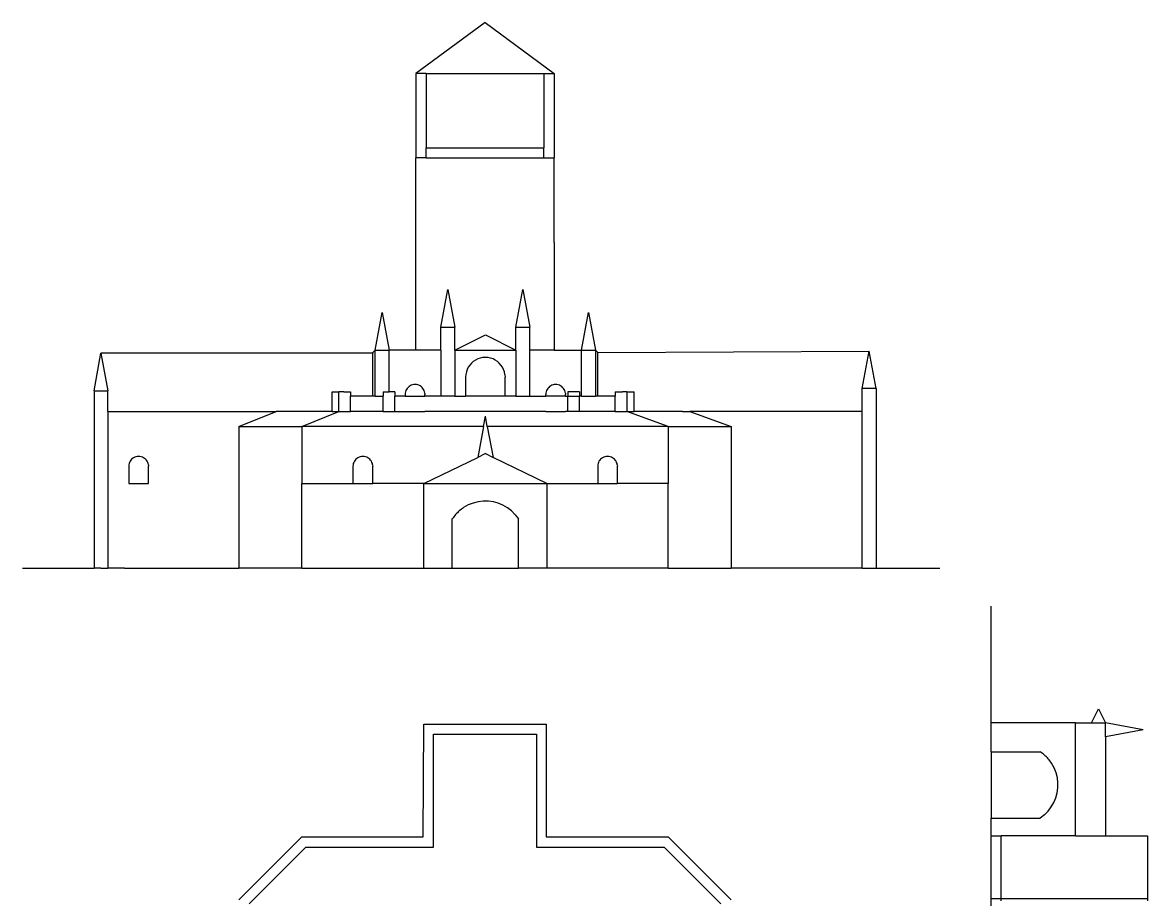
# Model space of a CAD drawing. Extents: x 1960 to 2047, y 2801 to 3019.
# Drawn here: x 2002.62 to 2035.75, y 2885.09 to 2910.92 of the extents above; entities that cross this region are included whole.
import ezdxf

# ---------------------------------------------------------------- set-up
doc = ezdxf.new("R2010")
doc.units = 0

msp = doc.modelspace()

# ---------------------------------------------------------------- linework, layer by layer
for p, q in [((2016.243, 2910.922, 33.741), (2014.206, 2909.422, 33.741)), ((2016.243, 2910.922, 33.741), (2018.281, 2909.422, 33.741)), ((2014.206, 2909.422, 33.741), (2014.206, 2906.931, 33.741)), ((2014.508, 2909.422, 33.741), (2014.206, 2909.422, 33.741)), ((2014.508, 2909.422, 33.741), (2014.508, 2907.233, 33.741)), ((2014.508, 2909.422, 33.741), (2017.979, 2909.422, 33.741)), ((2017.979, 2909.422, 33.741), (2017.979, 2907.233, 33.741)), ((2017.979, 2909.422, 33.741), (2018.281, 2909.422, 33.741)), ((2018.281, 2909.422, 33.741), (2018.281, 2906.931, 33.741)), ((2014.508, 2907.233, 33.741), (2017.979, 2907.233, 33.741)), ((2014.508, 2906.931, 33.741), (2014.508, 2907.233, 33.741)), ((2017.979, 2906.931, 33.741), (2017.979, 2907.233, 33.741)), ((2014.206, 2904.44, 33.741), (2014.206, 2906.931, 33.741)), ((2014.508, 2906.931, 33.741), (2014.206, 2906.931, 33.741)), ((2014.508, 2906.931, 33.741), (2017.979, 2906.931, 33.741)), ((2017.979, 2906.931, 33.741), (2018.281, 2906.931, 33.741)), ((2018.281, 2904.44, 33.741), (2018.281, 2906.931, 33.741)), ((2014.206, 2901.272, 33.741), (2014.206, 2904.44, 33.741)), ((2018.281, 2904.44, 33.741), (2018.281, 2901.272, 33.741)), ((2014.944, 2901.949, 33.741), (2015.15, 2903.057, 33.741)), ((2015.15, 2903.057, 33.741), (2015.355, 2901.949, 33.741)), ((2017.151, 2901.949, 33.741), (2017.357, 2903.057, 33.741)), ((2017.357, 2903.057, 33.741), (2017.562, 2901.949, 33.741)), ((2013.01, 2901.272, 33.741), (2013.215, 2902.38, 33.741)), ((2013.215, 2902.38, 33.741), (2013.421, 2901.272, 33.741)), ((2019.085, 2901.272, 33.741), (2019.291, 2902.38, 33.741)), ((2019.291, 2902.38, 33.741), (2019.496, 2901.272, 33.741)), ((2014.944, 2901.949, 33.741), (2015.355, 2901.949, 33.741)), ((2014.944, 2901.272, 33.741), (2014.944, 2901.949, 33.741)), ((2015.355, 2901.272, 33.741), (2015.355, 2901.949, 33.741)), ((2015.355, 2901.272, 33.741), (2016.253, 2901.721, 33.741)), ((2016.253, 2901.721, 33.741), (2017.151, 2901.272, 33.741)), ((2017.151, 2901.272, 33.741), (2017.151, 2901.949, 33.741)), ((2017.151, 2901.949, 33.741), (2017.562, 2901.949, 33.741)), ((2017.562, 2901.272, 33.741), (2017.562, 2901.949, 33.741)), ((2004.728, 2900.068, 33.741), (2004.933, 2901.176, 33.741)), ((2004.933, 2901.176, 33.741), (2005.139, 2900.068, 33.741)), ((2012.943, 2901.176, 33.741), (2004.933, 2901.176, 33.741)), ((2013.01, 2901.272, 33.741), (2012.943, 2901.205, 33.741)), ((2012.943, 2901.205, 33.741), (2012.943, 2901.176, 33.741)), ((2012.943, 2899.917, 33.741), (2012.943, 2901.176, 33.741)), ((2013.01, 2899.917, 33.741), (2013.01, 2901.272, 33.741)), ((2013.01, 2901.272, 33.741), (2013.421, 2901.272, 33.741)), ((2013.421, 2900.041, 33.741), (2013.421, 2901.272, 33.741)), ((2014.206, 2901.272, 33.741), (2013.421, 2901.272, 33.741)), ((2014.944, 2901.272, 33.741), (2014.206, 2901.272, 33.741)), ((2014.944, 2901.272, 33.741), (2014.944, 2899.917, 33.741)), ((2015.355, 2901.272, 33.741), (2017.151, 2901.272, 33.741)), ((2015.355, 2901.272, 33.741), (2015.355, 2899.917, 33.741)), ((2016.253, 2901.057, 33.741), (2016.174, 2901.051, 33.741)), ((2016.332, 2901.052, 33.741), (2016.253, 2901.057, 33.741)), ((2017.151, 2901.272, 33.741), (2017.151, 2899.917, 33.741)), ((2017.562, 2899.917, 33.741), (2017.562, 2901.272, 33.741)), ((2018.281, 2901.272, 33.741), (2017.562, 2901.272, 33.741)), ((2018.281, 2901.272, 33.741), (2019.085, 2901.272, 33.741)), ((2019.085, 2899.917, 33.741), (2019.085, 2901.272, 33.741)), ((2019.085, 2901.272, 33.741), (2019.496, 2901.272, 33.741)), ((2019.496, 2901.272, 33.741), (2019.496, 2899.917, 33.741)), ((2019.496, 2901.272, 33.741), (2019.563, 2901.205, 33.741)), ((2019.563, 2901.205, 33.741), (2027.553, 2901.243, 33.741)), ((2019.563, 2899.917, 33.741), (2019.563, 2901.205, 33.741)), ((2027.348, 2900.135, 33.741), (2027.553, 2901.243, 33.741)), ((2027.759, 2900.135, 33.741), (2027.553, 2901.243, 33.741)), ((2015.751, 2900.769, 33.741), (2015.718, 2900.702, 33.741)), ((2015.793, 2900.831, 33.741), (2015.751, 2900.769, 33.741)), ((2015.842, 2900.886, 33.741), (2015.793, 2900.831, 33.741)), ((2015.898, 2900.936, 33.741), (2015.842, 2900.886, 33.741)), ((2015.96, 2900.977, 33.741), (2015.898, 2900.936, 33.741)), ((2016.027, 2901.011, 33.741), (2015.96, 2900.977, 33.741)), ((2016.099, 2901.036, 33.741), (2016.027, 2901.011, 33.741)), ((2016.174, 2901.051, 33.741), (2016.099, 2901.036, 33.741)), ((2016.408, 2901.036, 33.741), (2016.332, 2901.052, 33.741)), ((2016.479, 2901.011, 33.741), (2016.408, 2901.036, 33.741)), ((2016.547, 2900.978, 33.741), (2016.479, 2901.011, 33.741)), ((2016.608, 2900.936, 33.741), (2016.547, 2900.978, 33.741)), ((2016.664, 2900.887, 33.741), (2016.608, 2900.936, 33.741)), ((2016.713, 2900.831, 33.741), (2016.664, 2900.887, 33.741)), ((2016.755, 2900.769, 33.741), (2016.713, 2900.831, 33.741)), ((2016.789, 2900.702, 33.741), (2016.755, 2900.769, 33.741)), ((2015.677, 2900.554, 33.741), (2015.672, 2900.476, 33.741)), ((2015.672, 2900.476, 33.741), (2015.672, 2899.917, 33.741)), ((2015.693, 2900.63, 33.741), (2015.677, 2900.554, 33.741)), ((2015.718, 2900.702, 33.741), (2015.693, 2900.63, 33.741)), ((2016.814, 2900.63, 33.741), (2016.789, 2900.702, 33.741)), ((2016.829, 2900.554, 33.741), (2016.814, 2900.63, 33.741)), ((2016.829, 2900.554, 33.741), (2016.834, 2900.476, 33.741)), ((2016.834, 2899.917, 33.741), (2016.834, 2900.476, 33.741)), ((2004.728, 2900.068, 33.741), (2004.728, 2894.851, 33.741)), ((2004.728, 2900.068, 33.741), (2005.139, 2900.068, 33.741)), ((2005.139, 2899.458, 33.741), (2005.139, 2900.068, 33.741)), ((2013.915, 2900.08, 33.741), (2013.903, 2900.044, 33.741)), ((2013.932, 2900.113, 33.741), (2013.915, 2900.08, 33.741)), ((2013.953, 2900.144, 33.741), (2013.932, 2900.113, 33.741)), ((2013.977, 2900.172, 33.741), (2013.953, 2900.144, 33.741)), ((2014.005, 2900.197, 33.741), (2013.977, 2900.172, 33.741)), ((2014.036, 2900.218, 33.741), (2014.005, 2900.197, 33.741)), ((2014.07, 2900.234, 33.741), (2014.036, 2900.218, 33.741)), ((2014.106, 2900.247, 33.741), (2014.07, 2900.234, 33.741)), ((2014.143, 2900.255, 33.741), (2014.106, 2900.247, 33.741)), ((2014.183, 2900.257, 33.741), (2014.143, 2900.255, 33.741)), ((2014.222, 2900.255, 33.741), (2014.183, 2900.257, 33.741)), ((2014.26, 2900.247, 33.741), (2014.222, 2900.255, 33.741)), ((2014.296, 2900.234, 33.741), (2014.26, 2900.247, 33.741)), ((2014.329, 2900.218, 33.741), (2014.296, 2900.234, 33.741)), ((2014.36, 2900.197, 33.741), (2014.329, 2900.218, 33.741)), ((2014.388, 2900.172, 33.741), (2014.36, 2900.197, 33.741)), ((2014.413, 2900.144, 33.741), (2014.388, 2900.172, 33.741)), ((2014.433, 2900.113, 33.741), (2014.413, 2900.144, 33.741)), ((2014.45, 2900.08, 33.741), (2014.433, 2900.113, 33.741)), ((2014.463, 2900.044, 33.741), (2014.45, 2900.08, 33.741)), ((2018.056, 2900.08, 33.741), (2018.044, 2900.044, 33.741)), ((2018.073, 2900.113, 33.741), (2018.056, 2900.08, 33.741)), ((2018.094, 2900.144, 33.741), (2018.073, 2900.113, 33.741)), ((2018.118, 2900.172, 33.741), (2018.094, 2900.144, 33.741)), ((2018.146, 2900.197, 33.741), (2018.118, 2900.172, 33.741)), ((2018.177, 2900.218, 33.741), (2018.146, 2900.197, 33.741)), ((2018.211, 2900.234, 33.741), (2018.177, 2900.218, 33.741)), ((2018.246, 2900.247, 33.741), (2018.211, 2900.234, 33.741)), ((2018.284, 2900.255, 33.741), (2018.246, 2900.247, 33.741)), ((2018.324, 2900.257, 33.741), (2018.284, 2900.255, 33.741)), ((2018.363, 2900.255, 33.741), (2018.324, 2900.257, 33.741)), ((2018.401, 2900.247, 33.741), (2018.363, 2900.255, 33.741)), ((2018.437, 2900.234, 33.741), (2018.401, 2900.247, 33.741)), ((2018.47, 2900.218, 33.741), (2018.437, 2900.234, 33.741)), ((2018.501, 2900.197, 33.741), (2018.47, 2900.218, 33.741)), ((2018.529, 2900.172, 33.741), (2018.501, 2900.197, 33.741)), ((2018.554, 2900.144, 33.741), (2018.529, 2900.172, 33.741)), ((2018.574, 2900.113, 33.741), (2018.554, 2900.144, 33.741)), ((2018.591, 2900.08, 33.741), (2018.574, 2900.113, 33.741)), ((2018.604, 2900.044, 33.741), (2018.591, 2900.08, 33.741)), ((2027.759, 2900.135, 33.741), (2027.348, 2900.135, 33.741)), ((2027.348, 2899.458, 33.741), (2027.348, 2900.135, 33.741)), ((2027.759, 2900.135, 33.741), (2027.759, 2894.851, 33.741)), ((2011.742, 2899.458, 33.741), (2011.742, 2900.041, 33.741)), ((2011.742, 2900.041, 33.741), (2011.942, 2900.041, 33.741)), ((2011.942, 2899.458, 33.741), (2011.942, 2900.041, 33.741)), ((2012.086, 2900.041, 33.741), (2011.942, 2900.041, 33.741)), ((2012.086, 2900.041, 33.741), (2012.285, 2900.041, 33.741)), ((2012.285, 2900.041, 33.741), (2012.285, 2899.917, 33.741)), ((2012.285, 2899.458, 33.741), (2012.285, 2899.917, 33.741)), ((2012.943, 2899.917, 33.741), (2012.285, 2899.917, 33.741)), ((2013.01, 2899.917, 33.741), (2012.943, 2899.917, 33.741)), ((2013.01, 2899.917, 33.741), (2013.245, 2899.917, 33.741)), ((2013.245, 2900.041, 33.741), (2013.245, 2899.917, 33.741)), ((2013.245, 2900.041, 33.741), (2013.421, 2900.041, 33.741)), ((2013.245, 2899.458, 33.741), (2013.245, 2899.917, 33.741)), ((2013.589, 2900.041, 33.741), (2013.421, 2900.041, 33.741)), ((2013.589, 2900.041, 33.741), (2013.589, 2899.917, 33.741)), ((2013.589, 2899.458, 33.741), (2013.589, 2899.917, 33.741)), ((2013.892, 2899.917, 33.741), (2013.589, 2899.917, 33.741)), ((2013.895, 2900.006, 33.741), (2013.892, 2899.967, 33.741)), ((2013.892, 2899.967, 33.741), (2013.892, 2899.917, 33.741)), ((2013.892, 2899.917, 33.741), (2014.473, 2899.917, 33.741)), ((2013.903, 2900.044, 33.741), (2013.895, 2900.006, 33.741)), ((2014.471, 2900.006, 33.741), (2014.463, 2900.044, 33.741)), ((2014.471, 2900.006, 33.741), (2014.473, 2899.967, 33.741)), ((2014.473, 2899.917, 33.741), (2014.473, 2899.967, 33.741)), ((2014.944, 2899.917, 33.741), (2014.473, 2899.917, 33.741)), ((2015.355, 2899.917, 33.741), (2014.944, 2899.917, 33.741)), ((2015.355, 2899.917, 33.741), (2015.672, 2899.917, 33.741)), ((2016.834, 2899.917, 33.741), (2015.672, 2899.917, 33.741)), ((2017.151, 2899.917, 33.741), (2016.834, 2899.917, 33.741)), ((2017.151, 2899.917, 33.741), (2017.562, 2899.917, 33.741)), ((2017.562, 2899.917, 33.741), (2018.033, 2899.917, 33.741)), ((2018.036, 2900.006, 33.741), (2018.033, 2899.967, 33.741)), ((2018.033, 2899.917, 33.741), (2018.033, 2899.967, 33.741)), ((2018.614, 2899.917, 33.741), (2018.033, 2899.917, 33.741)), ((2018.044, 2900.044, 33.741), (2018.036, 2900.006, 33.741)), ((2018.611, 2900.006, 33.741), (2018.604, 2900.044, 33.741)), ((2018.611, 2900.006, 33.741), (2018.614, 2899.967, 33.741)), ((2018.614, 2899.917, 33.741), (2018.614, 2899.967, 33.741)), ((2018.614, 2899.917, 33.741), (2018.682, 2899.917, 33.741)), ((2019.026, 2900.041, 33.741), (2018.682, 2900.041, 33.741)), ((2018.682, 2900.041, 33.741), (2018.682, 2899.917, 33.741)), ((2018.682, 2899.917, 33.741), (2019.026, 2899.917, 33.741)), ((2018.682, 2899.458, 33.741), (2018.682, 2899.917, 33.741)), ((2019.026, 2900.041, 33.741), (2019.026, 2899.917, 33.741)), ((2019.085, 2899.917, 33.741), (2019.026, 2899.917, 33.741)), ((2019.026, 2899.458, 33.741), (2019.026, 2899.917, 33.741)), ((2019.085, 2899.917, 33.741), (2019.496, 2899.917, 33.741)), ((2019.563, 2899.917, 33.741), (2019.496, 2899.917, 33.741)), ((2020.08, 2899.917, 33.741), (2019.563, 2899.917, 33.741)), ((2020.08, 2900.041, 33.741), (2020.297, 2900.041, 33.741)), ((2020.08, 2900.041, 33.741), (2020.08, 2899.917, 33.741)), ((2020.08, 2899.458, 33.741), (2020.08, 2899.917, 33.741)), ((2020.423, 2900.041, 33.741), (2020.297, 2900.041, 33.741)), ((2020.423, 2900.041, 33.741), (2020.423, 2899.458, 33.741)), ((2020.423, 2900.041, 33.741), (2020.64, 2900.041, 33.741)), ((2020.64, 2899.458, 33.741), (2020.64, 2900.041, 33.741)), ((2005.139, 2899.458, 33.741), (2005.139, 2894.851, 33.741)), ((2005.139, 2899.458, 33.741), (2010.092, 2899.458, 33.741)), ((2008.996, 2899.016, 33.741), (2010.092, 2899.458, 33.741)), ((2010.846, 2899.458, 33.741), (2010.092, 2899.458, 33.741)), ((2010.846, 2899.016, 33.741), (2011.942, 2899.458, 33.741)), ((2011.742, 2899.458, 33.741), (2010.846, 2899.458, 33.741)), ((2011.742, 2899.458, 33.741), (2011.942, 2899.458, 33.741)), ((2011.942, 2899.458, 33.741), (2012.285, 2899.458, 33.741)), ((2013.245, 2899.458, 33.741), (2012.285, 2899.458, 33.741)), ((2013.245, 2899.458, 33.741), (2013.589, 2899.458, 33.741)), ((2013.589, 2899.458, 33.741), (2013.892, 2899.458, 33.741)), ((2013.892, 2899.458, 33.741), (2014.473, 2899.458, 33.741)), ((2018.033, 2899.458, 33.741), (2014.473, 2899.458, 33.741)), ((2018.033, 2899.458, 33.741), (2018.614, 2899.458, 33.741)), ((2018.682, 2899.458, 33.741), (2018.614, 2899.458, 33.741)), ((2019.026, 2899.458, 33.741), (2018.682, 2899.458, 33.741)), ((2020.08, 2899.458, 33.741), (2019.026, 2899.458, 33.741)), ((2020.08, 2899.458, 33.741), (2020.423, 2899.458, 33.741)), ((2020.423, 2899.458, 33.741), (2020.64, 2899.458, 33.741)), ((2021.641, 2899.016, 33.741), (2020.423, 2899.458, 33.741)), ((2022.055, 2899.458, 33.741), (2020.64, 2899.458, 33.741)), ((2022.055, 2899.458, 33.741), (2022.273, 2899.458, 33.741)), ((2022.273, 2899.458, 33.741), (2023.491, 2899.016, 33.741)), ((2027.348, 2899.458, 33.741), (2022.273, 2899.458, 33.741)), ((2027.348, 2894.851, 33.741), (2027.348, 2899.458, 33.741)), ((2016.195, 2899.016, 33.741), (2016.253, 2899.328, 33.741)), ((2016.311, 2899.016, 33.741), (2016.253, 2899.328, 33.741)), ((2008.996, 2899.016, 33.741), (2008.996, 2894.851, 33.741)), ((2008.996, 2899.016, 33.741), (2010.846, 2899.016, 33.741)), ((2016.195, 2899.016, 33.741), (2010.846, 2899.016, 33.741)), ((2010.846, 2899.016, 33.741), (2010.846, 2897.342, 33.741)), ((2016.195, 2899.016, 33.741), (2016.027, 2898.111, 33.741)), ((2021.641, 2899.016, 33.741), (2016.311, 2899.016, 33.741)), ((2016.311, 2899.016, 33.741), (2016.479, 2898.111, 33.741)), ((2021.641, 2899.016, 33.741), (2023.491, 2899.016, 33.741)), ((2021.641, 2899.016, 33.741), (2021.641, 2897.342, 33.741)), ((2023.491, 2899.016, 33.741), (2023.491, 2894.851, 33.741)), ((2005.863, 2898.081, 33.741), (2005.835, 2898.056, 33.741)), ((2005.894, 2898.102, 33.741), (2005.863, 2898.081, 33.741)), ((2005.928, 2898.118, 33.741), (2005.894, 2898.102, 33.741)), ((2005.964, 2898.131, 33.741), (2005.928, 2898.118, 33.741)), ((2006.001, 2898.139, 33.741), (2005.964, 2898.131, 33.741)), ((2006.041, 2898.141, 33.741), (2006.001, 2898.139, 33.741)), ((2006.08, 2898.139, 33.741), (2006.041, 2898.141, 33.741)), ((2006.118, 2898.131, 33.741), (2006.08, 2898.139, 33.741)), ((2006.154, 2898.118, 33.741), (2006.118, 2898.131, 33.741)), ((2006.187, 2898.102, 33.741), (2006.154, 2898.118, 33.741)), ((2006.218, 2898.081, 33.741), (2006.187, 2898.102, 33.741)), ((2006.246, 2898.056, 33.741), (2006.218, 2898.081, 33.741)), ((2012.468, 2898.081, 33.741), (2012.44, 2898.056, 33.741)), ((2012.499, 2898.102, 33.741), (2012.468, 2898.081, 33.741)), ((2012.532, 2898.118, 33.741), (2012.499, 2898.102, 33.741)), ((2012.568, 2898.131, 33.741), (2012.532, 2898.118, 33.741)), ((2012.606, 2898.139, 33.741), (2012.568, 2898.131, 33.741)), ((2012.645, 2898.141, 33.741), (2012.606, 2898.139, 33.741)), ((2012.685, 2898.139, 33.741), (2012.645, 2898.141, 33.741)), ((2012.723, 2898.131, 33.741), (2012.685, 2898.139, 33.741)), ((2012.758, 2898.118, 33.741), (2012.723, 2898.131, 33.741)), ((2012.792, 2898.102, 33.741), (2012.758, 2898.118, 33.741)), ((2012.823, 2898.081, 33.741), (2012.792, 2898.102, 33.741)), ((2012.851, 2898.056, 33.741), (2012.823, 2898.081, 33.741)), ((2014.445, 2897.342, 33.741), (2016.027, 2898.111, 33.741)), ((2016.253, 2898.221, 33.741), (2016.027, 2898.111, 33.741)), ((2016.253, 2898.221, 33.741), (2016.479, 2898.111, 33.741)), ((2018.061, 2897.342, 33.741), (2016.479, 2898.111, 33.741)), ((2019.674, 2898.081, 33.741), (2019.646, 2898.056, 33.741)), ((2019.705, 2898.102, 33.741), (2019.674, 2898.081, 33.741)), ((2019.738, 2898.118, 33.741), (2019.705, 2898.102, 33.741)), ((2019.774, 2898.131, 33.741), (2019.738, 2898.118, 33.741)), ((2019.812, 2898.139, 33.741), (2019.774, 2898.131, 33.741)), ((2019.851, 2898.141, 33.741), (2019.812, 2898.139, 33.741)), ((2019.891, 2898.139, 33.741), (2019.851, 2898.141, 33.741)), ((2019.928, 2898.131, 33.741), (2019.891, 2898.139, 33.741)), ((2019.964, 2898.118, 33.741), (2019.928, 2898.131, 33.741)), ((2019.998, 2898.102, 33.741), (2019.964, 2898.118, 33.741)), ((2020.029, 2898.081, 33.741), (2019.998, 2898.102, 33.741)), ((2020.057, 2898.056, 33.741), (2020.029, 2898.081, 33.741)), ((2005.753, 2897.89, 33.741), (2005.75, 2897.851, 33.741)), ((2005.75, 2897.851, 33.741), (2005.75, 2897.342, 33.741)), ((2005.761, 2897.928, 33.741), (2005.753, 2897.89, 33.741)), ((2005.773, 2897.964, 33.741), (2005.761, 2897.928, 33.741)), ((2005.79, 2897.997, 33.741), (2005.773, 2897.964, 33.741)), ((2005.811, 2898.028, 33.741), (2005.79, 2897.997, 33.741)), ((2005.835, 2898.056, 33.741), (2005.811, 2898.028, 33.741)), ((2006.271, 2898.028, 33.741), (2006.246, 2898.056, 33.741)), ((2006.291, 2897.997, 33.741), (2006.271, 2898.028, 33.741)), ((2006.308, 2897.964, 33.741), (2006.291, 2897.997, 33.741)), ((2006.321, 2897.928, 33.741), (2006.308, 2897.964, 33.741)), ((2006.328, 2897.89, 33.741), (2006.321, 2897.928, 33.741)), ((2006.328, 2897.89, 33.741), (2006.331, 2897.851, 33.741)), ((2006.331, 2897.342, 33.741), (2006.331, 2897.851, 33.741)), ((2012.358, 2897.89, 33.741), (2012.355, 2897.851, 33.741)), ((2012.355, 2897.851, 33.741), (2012.355, 2897.342, 33.741)), ((2012.365, 2897.928, 33.741), (2012.358, 2897.89, 33.741)), ((2012.378, 2897.964, 33.741), (2012.365, 2897.928, 33.741)), ((2012.395, 2897.997, 33.741), (2012.378, 2897.964, 33.741)), ((2012.415, 2898.028, 33.741), (2012.395, 2897.997, 33.741)), ((2012.44, 2898.056, 33.741), (2012.415, 2898.028, 33.741)), ((2012.875, 2898.028, 33.741), (2012.851, 2898.056, 33.741)), ((2012.896, 2897.997, 33.741), (2012.875, 2898.028, 33.741)), ((2012.913, 2897.964, 33.741), (2012.896, 2897.997, 33.741)), ((2012.925, 2897.928, 33.741), (2012.913, 2897.964, 33.741)), ((2012.933, 2897.89, 33.741), (2012.925, 2897.928, 33.741)), ((2012.933, 2897.89, 33.741), (2012.936, 2897.851, 33.741)), ((2012.936, 2897.342, 33.741), (2012.936, 2897.851, 33.741)), ((2019.563, 2897.89, 33.741), (2019.561, 2897.851, 33.741)), ((2019.561, 2897.851, 33.741), (2019.561, 2897.342, 33.741)), ((2019.571, 2897.928, 33.741), (2019.563, 2897.89, 33.741)), ((2019.584, 2897.964, 33.741), (2019.571, 2897.928, 33.741)), ((2019.6, 2897.997, 33.741), (2019.584, 2897.964, 33.741)), ((2019.621, 2898.028, 33.741), (2019.6, 2897.997, 33.741)), ((2019.646, 2898.056, 33.741), (2019.621, 2898.028, 33.741)), ((2020.081, 2898.028, 33.741), (2020.057, 2898.056, 33.741)), ((2020.102, 2897.997, 33.741), (2020.081, 2898.028, 33.741)), ((2020.119, 2897.964, 33.741), (2020.102, 2897.997, 33.741)), ((2020.131, 2897.928, 33.741), (2020.119, 2897.964, 33.741)), ((2020.139, 2897.89, 33.741), (2020.131, 2897.928, 33.741)), ((2020.139, 2897.89, 33.741), (2020.141, 2897.851, 33.741)), ((2020.141, 2897.342, 33.741), (2020.141, 2897.851, 33.741)), ((2005.75, 2897.342, 33.741), (2006.331, 2897.342, 33.741)), ((2010.846, 2894.851, 33.741), (2010.846, 2897.342, 33.741)), ((2010.846, 2897.342, 33.741), (2012.355, 2897.342, 33.741)), ((2012.355, 2897.342, 33.741), (2012.936, 2897.342, 33.741)), ((2014.445, 2897.342, 33.741), (2012.936, 2897.342, 33.741)), ((2014.445, 2894.851, 33.741), (2014.445, 2897.342, 33.741)), ((2014.445, 2897.342, 33.741), (2018.061, 2897.342, 33.741)), ((2018.061, 2897.342, 33.741), (2018.061, 2894.851, 33.741)), ((2018.061, 2897.342, 33.741), (2019.561, 2897.342, 33.741)), ((2019.561, 2897.342, 33.741), (2020.141, 2897.342, 33.741)), ((2021.641, 2897.342, 33.741), (2020.141, 2897.342, 33.741)), ((2021.641, 2894.851, 33.741), (2021.641, 2897.342, 33.741)), ((2015.895, 2896.766, 33.741), (2015.751, 2896.709, 33.741)), ((2016.043, 2896.803, 33.741), (2015.895, 2896.766, 33.741)), ((2016.193, 2896.821, 33.741), (2016.043, 2896.803, 33.741)), ((2016.342, 2896.819, 33.741), (2016.193, 2896.821, 33.741)), ((2016.49, 2896.798, 33.741), (2016.342, 2896.819, 33.741)), ((2016.634, 2896.758, 33.741), (2016.49, 2896.798, 33.741)), ((2016.772, 2896.701, 33.741), (2016.634, 2896.758, 33.741)), ((2015.376, 2896.425, 33.741), (2015.35, 2896.395, 33.741)), ((2015.401, 2896.454, 33.741), (2015.376, 2896.425, 33.741)), ((2015.428, 2896.482, 33.741), (2015.401, 2896.454, 33.741)), ((2015.456, 2896.509, 33.741), (2015.428, 2896.482, 33.741)), ((2015.485, 2896.534, 33.741), (2015.456, 2896.509, 33.741)), ((2015.515, 2896.56, 33.741), (2015.485, 2896.534, 33.741)), ((2015.547, 2896.584, 33.741), (2015.515, 2896.56, 33.741)), ((2015.579, 2896.608, 33.741), (2015.547, 2896.584, 33.741)), ((2015.613, 2896.631, 33.741), (2015.579, 2896.608, 33.741)), ((2015.751, 2896.709, 33.741), (2015.613, 2896.631, 33.741)), ((2016.902, 2896.625, 33.741), (2016.772, 2896.701, 33.741)), ((2017.023, 2896.532, 33.741), (2016.902, 2896.625, 33.741)), ((2017.132, 2896.423, 33.741), (2017.023, 2896.532, 33.741)), ((2017.132, 2896.423, 33.741), (2017.227, 2896.297, 33.741)), ((2015.302, 2896.331, 33.741), (2015.279, 2896.297, 33.741)), ((2015.279, 2894.851, 33.741), (2015.279, 2896.297, 33.741)), ((2015.326, 2896.364, 33.741), (2015.302, 2896.331, 33.741)), ((2015.35, 2896.395, 33.741), (2015.326, 2896.364, 33.741)), ((2017.227, 2894.851, 33.741), (2017.227, 2896.297, 33.741)), ((2002.622, 2894.851, 33.741), (2004.728, 2894.851, 33.741)), ((2004.933, 2894.851, 33.741), (2004.728, 2894.851, 33.741)), ((2004.933, 2894.851, 33.741), (2005.139, 2894.851, 33.741)), ((2005.63, 2894.851, 33.741), (2005.139, 2894.851, 33.741)), ((2005.63, 2894.851, 33.741), (2008.996, 2894.851, 33.741)), ((2010.846, 2894.851, 33.741), (2008.996, 2894.851, 33.741)), ((2010.846, 2894.851, 33.741), (2014.445, 2894.851, 33.741)), ((2014.445, 2894.851, 33.741), (2015.279, 2894.851, 33.741)), ((2015.279, 2894.851, 33.741), (2017.227, 2894.851, 33.741)), ((2018.061, 2894.851, 33.741), (2017.227, 2894.851, 33.741)), ((2021.641, 2894.851, 33.741), (2018.061, 2894.851, 33.741)), ((2021.641, 2894.851, 33.741), (2023.491, 2894.851, 33.741)), ((2027.348, 2894.851, 33.741), (2023.491, 2894.851, 33.741)), ((2027.348, 2894.851, 33.741), (2027.759, 2894.851, 33.741)), ((2027.759, 2894.851, 33.741), (2029.641, 2894.851, 33.741)), ((2031.147, 2890.288, 30.063), (2031.147, 2893.729, 30.063)), ((2034.106, 2890.288, 30.063), (2034.311, 2890.699, 30.063)), ((2034.311, 2890.699, 30.063), (2034.517, 2890.288, 30.063)), ((2014.425, 2886.931, 33.042), (2014.445, 2890.255, 33.042)), ((2014.445, 2890.255, 33.042), (2018.041, 2890.255, 33.042)), ((2018.041, 2890.255, 33.042), (2018.041, 2886.931, 33.042)), ((2033.638, 2890.288, 30.063), (2031.147, 2890.288, 30.063)), ((2031.147, 2889.435, 30.063), (2031.147, 2890.288, 30.063)), ((2033.638, 2886.963, 30.063), (2033.638, 2890.288, 30.063)), ((2033.638, 2890.288, 30.063), (2034.106, 2890.288, 30.063)), ((2034.106, 2890.288, 30.063), (2034.517, 2890.288, 30.063)), ((2035.625, 2890.082, 30.063), (2034.517, 2890.288, 30.063)), ((2034.517, 2889.877, 30.063), (2034.517, 2890.288, 30.063)), ((2014.727, 2886.629, 33.042), (2014.727, 2889.953, 33.042)), ((2014.727, 2889.953, 33.042), (2017.759, 2889.953, 33.042)), ((2017.759, 2889.953, 33.042), (2017.759, 2886.629, 33.042)), ((2035.625, 2890.082, 30.063), (2034.517, 2889.877, 30.063)), ((2034.517, 2889.877, 30.063), (2034.517, 2886.963, 30.063)), ((2031.147, 2889.435, 30.063), (2032.593, 2889.435, 30.063)), ((2031.147, 2889.435, 30.063), (2031.147, 2887.487, 30.063)), ((2032.627, 2889.412, 30.063), (2032.593, 2889.435, 30.063)), ((2032.66, 2889.388, 30.063), (2032.627, 2889.412, 30.063)), ((2032.691, 2889.364, 30.063), (2032.66, 2889.388, 30.063)), ((2032.721, 2889.339, 30.063), (2032.691, 2889.364, 30.063)), ((2032.75, 2889.313, 30.063), (2032.721, 2889.339, 30.063)), ((2032.778, 2889.286, 30.063), (2032.75, 2889.313, 30.063)), ((2032.805, 2889.258, 30.063), (2032.778, 2889.286, 30.063)), ((2032.831, 2889.229, 30.063), (2032.805, 2889.258, 30.063)), ((2032.856, 2889.199, 30.063), (2032.831, 2889.229, 30.063)), ((2032.88, 2889.168, 30.063), (2032.856, 2889.199, 30.063)), ((2032.904, 2889.135, 30.063), (2032.88, 2889.168, 30.063)), ((2032.927, 2889.101, 30.063), (2032.904, 2889.135, 30.063)), ((2033.005, 2888.963, 30.063), (2032.927, 2889.101, 30.063)), ((2033.062, 2888.819, 30.063), (2033.005, 2888.963, 30.063)), ((2033.1, 2888.671, 30.063), (2033.062, 2888.819, 30.063)), ((2033.117, 2888.522, 30.063), (2033.1, 2888.671, 30.063)), ((2033.115, 2888.372, 30.063), (2033.117, 2888.522, 30.063)), ((2033.054, 2888.081, 30.063), (2033.094, 2888.224, 30.063)), ((2033.094, 2888.224, 30.063), (2033.115, 2888.372, 30.063)), ((2032.829, 2887.692, 30.063), (2032.921, 2887.812, 30.063)), ((2032.921, 2887.812, 30.063), (2032.997, 2887.943, 30.063)), ((2032.997, 2887.943, 30.063), (2033.054, 2888.081, 30.063)), ((2031.147, 2887.487, 30.063), (2032.593, 2887.487, 30.063)), ((2031.147, 2886.963, 30.063), (2031.147, 2887.487, 30.063)), ((2032.719, 2887.583, 30.063), (2032.593, 2887.487, 30.063)), ((2032.719, 2887.583, 30.063), (2032.829, 2887.692, 30.063)), ((2008.995, 2885.081, 33.042), (2010.845, 2886.931, 33.042)), ((2010.845, 2886.931, 33.042), (2014.425, 2886.931, 33.042)), ((2018.041, 2886.931, 33.042), (2021.641, 2886.931, 33.042)), ((2018.061, 2886.931, 33.042), (2021.641, 2886.931, 33.042)), ((2021.641, 2886.931, 33.042), (2023.491, 2885.081, 33.042)), ((2031.147, 2886.963, 30.063), (2031.449, 2886.963, 30.063)), ((2031.147, 2886.963, 30.063), (2031.147, 2886.941, 30.063)), ((2031.147, 2885.114, 30.063), (2031.147, 2886.941, 30.063)), ((2031.449, 2885.114, 30.063), (2031.449, 2886.963, 30.063)), ((2033.638, 2886.963, 30.063), (2031.449, 2886.963, 30.063)), ((2033.638, 2886.963, 30.063), (2034.517, 2886.963, 30.063)), ((2034.517, 2886.963, 30.063), (2035.754, 2886.963, 30.063)), ((2035.754, 2886.963, 30.063), (2035.754, 2885.114, 30.063)), ((2009.297, 2884.956, 33.042), (2010.97, 2886.629, 33.042)), ((2010.97, 2886.629, 33.042), (2014.727, 2886.629, 33.042)), ((2017.759, 2886.629, 33.042), (2021.516, 2886.629, 33.042)), ((2021.516, 2886.629, 33.042), (2023.189, 2884.956, 33.042)), ((2031.147, 2885.114, 30.063), (2031.449, 2885.114, 30.063)), ((2031.147, 2884.568, 30.063), (2031.147, 2885.114, 30.063)), ((2031.449, 2885.114, 30.063), (2035.754, 2885.114, 30.063)), ((2031.449, 2885.047, 30.063), (2031.449, 2885.114, 30.063)), ((2035.754, 2885.114, 30.063), (2035.754, 2885.092, 30.063)), ((2035.754, 2885.092, 30.063), (2035.754, 2885.047, 30.063))]:
    msp.add_line(p, q)

doc.saveas('drawing.dxf')
